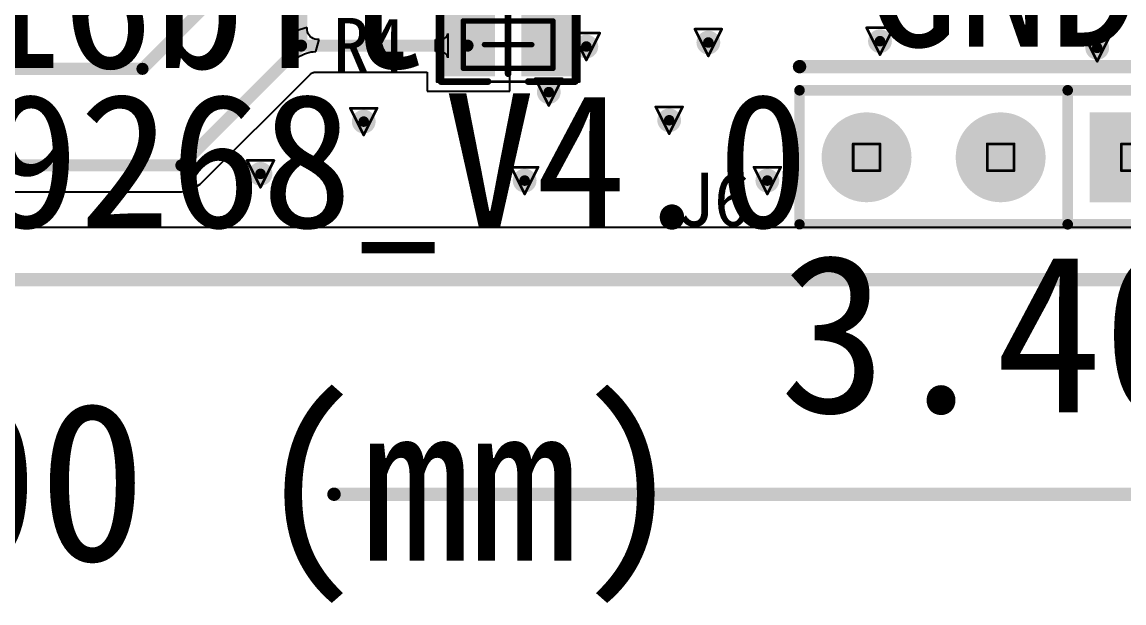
# Model space of a CAD drawing. Extents: x 75 to 173, y 40 to 188.
# Drawn here: x 120.55 to 141.42, y 111.41 to 122.42 of the extents above; entities that cross this region are included whole.
import ezdxf

# ---------------------------------------------------------------- set-up
doc = ezdxf.new("R2010")
doc.units = 0
doc.header["$MEASUREMENT"] = 0
doc.layers.get('0').update_dxf_attribs({"linetype": 'CONTINUOUS'})
for name, color, linetype in [('BottomLayer', 5, 'CONTINUOUS'), ('BOTTOMSOLDER', 6, 'CONTINUOUS'), ('DRILLDRAWING', 1, 'CONTINUOUS'), ('KEEPOUTLAYER', 6, 'CONTINUOUS'), ('MECHANICAL13', 56, 'CONTINUOUS'), ('MECHANICAL15', 56, 'CONTINUOUS'), ('MULTILAYER', 9, 'CONTINUOUS'), ('TopLayer', 1, 'CONTINUOUS'), ('TOPOVERLAY', 2, 'CONTINUOUS'), ('TOPPASTE', 8, 'CONTINUOUS'), ('TOPSOLDER', 216, 'CONTINUOUS'), ('ViaHoleLayer', 16, 'CONTINUOUS')]:
    doc.layers.add(name, color=color, linetype=linetype)

# ---------------------------------------------------------------- blocks, each defined once
blk = doc.blocks.new('R0603_71')
at = {"layer": 'MECHANICAL13', "const_width": 0.1}
for points in [[(-0.850001, -0.450002), (-0.850001, 0.449999)], [(-0.850001, 0.449999), (0.849998, 0.449999)], [(0.849998, -0.450002), (0.849998, 0.449999)], [(-0.850001, -0.450002), (0.849998, -0.450002)]]:
    blk.add_lwpolyline(points, dxfattribs=at)
at = {"layer": 'MECHANICAL13', "const_width": 0.05}
for points in [[(-0.875, 0.449999, 1), (-0.825002, 0.449999, 1)], [(-0.875, 0.449999, 1), (-0.825002, 0.449999, 1)], [(0.825, 0.449999, 1), (0.874997, 0.449999, 1)], [(0.825, 0.449999, 1), (0.874997, 0.449999, 1)], [(-0.875, -0.450002, 1), (-0.825002, -0.450002, 1)], [(-0.875, -0.450002, 1), (-0.825002, -0.450002, 1)], [(0.825, -0.450002, 1), (0.874997, -0.450002, 1)], [(0.825, -0.450002, 1), (0.874997, -0.450002, 1)]]:
    blk.add_lwpolyline(points, format="xyb", close=True, dxfattribs=at)
at = {"layer": 'MECHANICAL15'}
for points, const_width in [([(-1.35, 0.700001), (1.35, 0.700001)], 0.05), ([(-1.35, -0.700001), (-1.35, 0.700001)], 0.05), ([(1.35, -0.700001), (1.35, 0.700001)], 0.05), ([(0, -0.450002), (0, 0.449999)], 0.1), ([(-0.450002, 0), (0.449999, 0)], 0.1), ([(-1.35, -0.700001), (1.35, -0.700001)], 0.05)]:
    blk.add_lwpolyline(points, dxfattribs=dict(at, const_width=const_width))
for points, const_width in [([(-1.362499, 0.700001, 1), (-1.3375, 0.700001, 1)], 0.024999), ([(-1.362499, 0.700001, 1), (-1.3375, 0.700001, 1)], 0.024999), ([(1.3375, 0.700001, 1), (1.362499, 0.700001, 1)], 0.024999), ([(1.3375, 0.700001, 1), (1.362499, 0.700001, 1)], 0.024999), ([(-0.024999, 0.449999, 1), (0.024999, 0.449999, 1)], 0.05), ([(-0.475, 0, 1), (-0.425003, 0, 1)], 0.05), ([(0.425, 0, 1), (0.474998, 0, 1)], 0.05), ([(-0.024999, -0.450002, 1), (0.024999, -0.450002, 1)], 0.05), ([(-1.362499, -0.700001, 1), (-1.3375, -0.700001, 1)], 0.024999), ([(-1.362499, -0.700001, 1), (-1.3375, -0.700001, 1)], 0.024999), ([(1.3375, -0.700001, 1), (1.362499, -0.700001, 1)], 0.024999), ([(1.3375, -0.700001, 1), (1.362499, -0.700001, 1)], 0.024999)]:
    blk.add_lwpolyline(points, format="xyb", close=True, dxfattribs=dict(at, const_width=const_width))
at = {"layer": 'TOPOVERLAY', "const_width": 0.127}
for points in [[(-1.27, -0.700001), (-1.27, 0.700001)], [(-1.27, 0.700001), (-0.381, 0.700001)], [(0.381, 0.700001), (1.27, 0.700001)], [(1.27, -0.700001), (1.27, 0.700001)], [(0, -0.549999), (0, 0.549999)], [(-1.27, -0.700001), (-0.381, -0.700001)], [(0.381, -0.700001), (1.27, -0.700001)]]:
    blk.add_lwpolyline(points, dxfattribs=at)
at = {"layer": 'TOPOVERLAY', "const_width": 0.0635}
for points in [[(-1.30175, 0.700001, 1), (-1.23825, 0.700001, 1)], [(-1.30175, 0.700001, 1), (-1.23825, 0.700001, 1)], [(-0.41275, 0.700001, 1), (-0.34925, 0.700001, 1)], [(0.34925, 0.700001, 1), (0.41275, 0.700001, 1)], [(1.23825, 0.700001, 1), (1.30175, 0.700001, 1)], [(1.23825, 0.700001, 1), (1.30175, 0.700001, 1)], [(-0.03175, 0.549999, 1), (0.03175, 0.549999, 1)], [(-0.03175, -0.549999, 1), (0.03175, -0.549999, 1)], [(-1.30175, -0.700001, 1), (-1.23825, -0.700001, 1)], [(-1.30175, -0.700001, 1), (-1.23825, -0.700001, 1)], [(-0.41275, -0.700001, 1), (-0.34925, -0.700001, 1)], [(0.34925, -0.700001, 1), (0.41275, -0.700001, 1)], [(1.23825, -0.700001, 1), (1.30175, -0.700001, 1)], [(1.23825, -0.700001, 1), (1.30175, -0.700001, 1)]]:
    blk.add_lwpolyline(points, format="xyb", close=True, dxfattribs=at)
at = {"layer": 'TOPPASTE'}
for points in [[(-0.350002, -0.499999), (-0.350002, 0.499999), (-1.15, -0.499999), (-1.15, 0.499999)], [(1.149998, -0.499999), (1.149998, 0.499999), (0.349999, -0.499999), (0.349999, 0.499999)]]:
    blk.add_solid(points, dxfattribs=at)
at = {"layer": 'TOPSOLDER'}
for points in [[(-0.248402, -0.601599), (-0.248402, 0.601599), (-1.2516, -0.601599), (-1.2516, 0.601599)], [(1.251598, -0.601599), (1.251598, 0.601599), (0.248399, -0.601599), (0.248399, 0.601599)]]:
    blk.add_solid(points, dxfattribs=at)
blk = doc.blocks.new('PIN_HDR1X3_2_54___80')
at = {"layer": 'BOTTOMSOLDER', "const_width": 0.851598}
for points in [[(-0.425801, 0, 1), (0.425801, 0, 1)], [(2.114199, 0, 1), (2.965801, 0, 1)]]:
    blk.add_lwpolyline(points, format="xyb", close=True, dxfattribs=at)
at = {"layer": 'BOTTOMSOLDER'}
blk.add_solid([(-3.391598, -0.851598), (-1.688401, -0.851598), (-3.391598, 0.851598), (-1.688401, 0.851598)], dxfattribs=at)
at = {"layer": 'DRILLDRAWING', "const_width": 0.449999}
for points in [[(-2.765001, 0, 1), (-2.314999, 0, 1)], [(-0.225001, 0, 1), (0.225001, 0, 1)], [(2.314999, 0, 1), (2.765001, 0, 1)]]:
    blk.add_lwpolyline(points, format="xyb", close=True, dxfattribs=at)
at = {"layer": 'MULTILAYER', "const_width": 0.749999}
for points in [[(-0.375001, 0, 1), (0.375001, 0, 1)], [(2.164999, 0, 1), (2.915001, 0, 1)]]:
    blk.add_lwpolyline(points, format="xyb", close=True, dxfattribs=at)
at = {"layer": 'MULTILAYER'}
blk.add_solid([(-3.289998, -0.749999), (-1.790001, -0.749999), (-3.289998, 0.749999), (-1.790001, 0.749999)], dxfattribs=at)
at = {"layer": 'TOPOVERLAY'}
for points, const_width in [([(-3.81, 1.27), (-3.81, -1.27)], 0.2), ([(3.81, 1.27), (-3.81, 1.27)], 0.19558), ([(-1.27, 1.27), (-1.27, -1.27)], 0.2), ([(3.81, 1.27), (3.81, -1.27)], 0.19558), ([(3.81, -1.27), (-3.81, -1.27)], 0.2)]:
    blk.add_lwpolyline(points, dxfattribs=dict(at, const_width=const_width))
for points, const_width in [([(-3.86, 1.27, 1), (-3.76, 1.27, 1)], 0.1), ([(-3.858895, 1.27, 1), (-3.761105, 1.27, 1)], 0.09779), ([(-1.32, 1.27, 1), (-1.22, 1.27, 1)], 0.1), ([(3.761105, 1.27, 1), (3.858895, 1.27, 1)], 0.09779), ([(3.761105, 1.27, 1), (3.858895, 1.27, 1)], 0.09779), ([(-3.86, -1.27, 1), (-3.76, -1.27, 1)], 0.1), ([(-3.86, -1.27, 1), (-3.76, -1.27, 1)], 0.1), ([(-1.32, -1.27, 1), (-1.22, -1.27, 1)], 0.1), ([(3.76, -1.27, 1), (3.86, -1.27, 1)], 0.1), ([(3.761105, -1.27, 1), (3.858895, -1.27, 1)], 0.09779)]:
    blk.add_lwpolyline(points, format="xyb", close=True, dxfattribs=dict(at, const_width=const_width))
at = {"layer": 'TOPSOLDER', "const_width": 0.851598}
for points in [[(-0.425801, 0, 1), (0.425801, 0, 1)], [(2.114199, 0, 1), (2.965801, 0, 1)]]:
    blk.add_lwpolyline(points, format="xyb", close=True, dxfattribs=at)
at = {"layer": 'TOPSOLDER'}
blk.add_solid([(-3.391598, -0.851598), (-1.688401, -0.851598), (-3.391598, 0.851598), (-1.688401, 0.851598)], dxfattribs=at)

msp = doc.modelspace()

# ---------------------------------------------------------------- linework, layer by layer
at = {"layer": 'BottomLayer'}
msp.add_line((143.37302, 118.52782), (110.58929, 118.52782), dxfattribs=at)
at = {"layer": 'BottomLayer', "const_width": 0.225}
for points in [[(131.12316, 121.95682, 1), (131.34815, 121.95682, 1)], [(133.43456, 122.03302, 1), (133.65955, 122.03302, 1)], [(136.68576, 122.05842, 1), (136.91075, 122.05842, 1)], [(140.80056, 121.93142, 1), (141.02555, 121.93142, 1)], [(130.41196, 121.09322, 1), (130.63695, 121.09322, 1)], [(126.90676, 120.53442, 1), (127.13175, 120.53442, 1)], [(132.69268, 120.55982, 1), (132.91768, 120.55982, 1)], [(124.95096, 119.54382, 1), (125.17595, 119.54382, 1)], [(129.95476, 119.41682, 1), (130.17975, 119.41682, 1)], [(134.55216, 119.41682, 1), (134.77715, 119.41682, 1)]]:
    msp.add_lwpolyline(points, format="xyb", close=True, dxfattribs=at)
at = {"layer": 'DRILLDRAWING', "const_width": 0.0508}
for points in [[(136.54426, 122.31242), (137.05226, 122.31242)], [(136.54426, 122.31242), (136.79826, 121.80442)], [(136.79826, 121.80442), (137.05226, 122.31242)], [(130.98166, 122.21082), (131.48966, 122.21082)], [(130.98166, 122.21082), (131.23566, 121.70282)], [(131.23566, 121.70282), (131.48966, 122.21082)], [(133.29306, 122.28702), (133.80106, 122.28702)], [(133.29306, 122.28702), (133.54706, 121.77902)], [(133.54706, 121.77902), (133.80106, 122.28702)], [(140.65906, 122.18542), (141.16706, 122.18542)], [(140.65906, 122.18542), (140.91306, 121.67742)], [(140.91306, 121.67742), (141.16706, 122.18542)], [(130.27046, 121.34722), (130.77846, 121.34722)], [(130.27046, 121.34722), (130.52446, 120.83922)], [(130.52446, 120.83922), (130.77846, 121.34722)], [(126.76526, 120.78842), (127.27326, 120.78842)], [(126.76526, 120.78842), (127.01926, 120.28042)], [(127.01926, 120.28042), (127.27326, 120.78842)], [(132.55118, 120.81382), (133.05918, 120.81382)], [(132.55118, 120.81382), (132.80518, 120.30582)], [(132.80518, 120.30582), (133.05918, 120.81382)], [(136.29026, 120.11202), (136.79826, 120.11202)], [(136.29026, 119.60402), (136.29026, 120.11202)], [(136.79826, 119.60402), (136.79826, 120.11202)], [(138.83026, 120.11202), (139.33826, 120.11202)], [(138.83026, 119.60402), (138.83026, 120.11202)], [(139.33826, 119.60402), (139.33826, 120.11202)], [(141.37026, 120.11202), (141.87826, 120.11202)], [(141.37026, 119.60402), (141.37026, 120.11202)], [(124.80946, 119.79782), (125.31746, 119.79782)], [(124.80946, 119.79782), (125.06346, 119.28982)], [(125.06346, 119.28982), (125.31746, 119.79782)], [(129.81326, 119.67082), (130.32126, 119.67082)], [(129.81326, 119.67082), (130.06726, 119.16282)], [(130.06726, 119.16282), (130.32126, 119.67082)], [(134.41066, 119.67082), (134.91866, 119.67082)], [(134.41066, 119.67082), (134.66466, 119.16282)], [(134.66466, 119.16282), (134.91866, 119.67082)], [(136.29026, 119.60402), (136.79826, 119.60402)], [(138.83026, 119.60402), (139.33826, 119.60402)], [(141.37026, 119.60402), (141.87826, 119.60402)]]:
    msp.add_lwpolyline(points, dxfattribs=at)
at = {"layer": 'DRILLDRAWING', "const_width": 0.0254}
for points in [[(136.53156, 122.31242, 1), (136.55696, 122.31242, 1)], [(136.53156, 122.31242, 1), (136.55696, 122.31242, 1)], [(137.03956, 122.31242, 1), (137.06496, 122.31242, 1)], [(137.03956, 122.31242, 1), (137.06496, 122.31242, 1)], [(130.96896, 122.21082, 1), (130.99436, 122.21082, 1)], [(130.96896, 122.21082, 1), (130.99436, 122.21082, 1)], [(131.47696, 122.21082, 1), (131.50236, 122.21082, 1)], [(131.47696, 122.21082, 1), (131.50236, 122.21082, 1)], [(133.28036, 122.28702, 1), (133.30576, 122.28702, 1)], [(133.28036, 122.28702, 1), (133.30576, 122.28702, 1)], [(133.78836, 122.28702, 1), (133.81376, 122.28702, 1)], [(133.78836, 122.28702, 1), (133.81376, 122.28702, 1)], [(140.64636, 122.18542, 1), (140.67176, 122.18542, 1)], [(140.64636, 122.18542, 1), (140.67176, 122.18542, 1)], [(141.15436, 122.18542, 1), (141.17976, 122.18542, 1)], [(141.15436, 122.18542, 1), (141.17976, 122.18542, 1)], [(131.22296, 121.70282, 1), (131.24836, 121.70282, 1)], [(131.22296, 121.70282, 1), (131.24836, 121.70282, 1)], [(133.53436, 121.77902, 1), (133.55976, 121.77902, 1)], [(133.53436, 121.77902, 1), (133.55976, 121.77902, 1)], [(136.78556, 121.80442, 1), (136.81096, 121.80442, 1)], [(136.78556, 121.80442, 1), (136.81096, 121.80442, 1)], [(140.90036, 121.67742, 1), (140.92576, 121.67742, 1)], [(140.90036, 121.67742, 1), (140.92576, 121.67742, 1)], [(130.25776, 121.34722, 1), (130.28316, 121.34722, 1)], [(130.25776, 121.34722, 1), (130.28316, 121.34722, 1)], [(130.76576, 121.34722, 1), (130.79116, 121.34722, 1)], [(130.76576, 121.34722, 1), (130.79116, 121.34722, 1)], [(130.51176, 120.83922, 1), (130.53716, 120.83922, 1)], [(130.51176, 120.83922, 1), (130.53716, 120.83922, 1)], [(126.75256, 120.78842, 1), (126.77796, 120.78842, 1)], [(126.75256, 120.78842, 1), (126.77796, 120.78842, 1)], [(127.26056, 120.78842, 1), (127.28596, 120.78842, 1)], [(127.26056, 120.78842, 1), (127.28596, 120.78842, 1)], [(132.53848, 120.81382, 1), (132.56388, 120.81382, 1)], [(132.53848, 120.81382, 1), (132.56388, 120.81382, 1)], [(133.04648, 120.81382, 1), (133.07188, 120.81382, 1)], [(133.04648, 120.81382, 1), (133.07188, 120.81382, 1)], [(127.00656, 120.28042, 1), (127.03196, 120.28042, 1)], [(127.00656, 120.28042, 1), (127.03196, 120.28042, 1)], [(132.79248, 120.30582, 1), (132.81788, 120.30582, 1)], [(132.79248, 120.30582, 1), (132.81788, 120.30582, 1)], [(136.27756, 120.11202, 1), (136.30296, 120.11202, 1)], [(136.27756, 120.11202, 1), (136.30296, 120.11202, 1)], [(136.78556, 120.11202, 1), (136.81096, 120.11202, 1)], [(136.78556, 120.11202, 1), (136.81096, 120.11202, 1)], [(138.81756, 120.11202, 1), (138.84296, 120.11202, 1)], [(138.81756, 120.11202, 1), (138.84296, 120.11202, 1)], [(139.32556, 120.11202, 1), (139.35096, 120.11202, 1)], [(139.32556, 120.11202, 1), (139.35096, 120.11202, 1)], [(141.35756, 120.11202, 1), (141.38296, 120.11202, 1)], [(141.35756, 120.11202, 1), (141.38296, 120.11202, 1)], [(124.79676, 119.79782, 1), (124.82216, 119.79782, 1)], [(124.79676, 119.79782, 1), (124.82216, 119.79782, 1)], [(125.30476, 119.79782, 1), (125.33016, 119.79782, 1)], [(125.30476, 119.79782, 1), (125.33016, 119.79782, 1)], [(129.80056, 119.67082, 1), (129.82596, 119.67082, 1)], [(129.80056, 119.67082, 1), (129.82596, 119.67082, 1)], [(130.30856, 119.67082, 1), (130.33396, 119.67082, 1)], [(130.30856, 119.67082, 1), (130.33396, 119.67082, 1)], [(134.39796, 119.67082, 1), (134.42336, 119.67082, 1)], [(134.39796, 119.67082, 1), (134.42336, 119.67082, 1)], [(134.90596, 119.67082, 1), (134.93136, 119.67082, 1)], [(134.90596, 119.67082, 1), (134.93136, 119.67082, 1)], [(136.27756, 119.60402, 1), (136.30296, 119.60402, 1)], [(136.27756, 119.60402, 1), (136.30296, 119.60402, 1)], [(136.78556, 119.60402, 1), (136.81096, 119.60402, 1)], [(136.78556, 119.60402, 1), (136.81096, 119.60402, 1)], [(138.81756, 119.60402, 1), (138.84296, 119.60402, 1)], [(138.81756, 119.60402, 1), (138.84296, 119.60402, 1)], [(139.32556, 119.60402, 1), (139.35096, 119.60402, 1)], [(139.32556, 119.60402, 1), (139.35096, 119.60402, 1)], [(141.35756, 119.60402, 1), (141.38296, 119.60402, 1)], [(141.35756, 119.60402, 1), (141.38296, 119.60402, 1)], [(125.05076, 119.28982, 1), (125.07616, 119.28982, 1)], [(125.05076, 119.28982, 1), (125.07616, 119.28982, 1)], [(130.05456, 119.16282, 1), (130.07996, 119.16282, 1)], [(130.05456, 119.16282, 1), (130.07996, 119.16282, 1)], [(134.65196, 119.16282, 1), (134.67736, 119.16282, 1)], [(134.65196, 119.16282, 1), (134.67736, 119.16282, 1)]]:
    msp.add_lwpolyline(points, format="xyb", close=True, dxfattribs=at)
at = {"layer": 'KEEPOUTLAYER', "const_width": 0.254}
msp.add_lwpolyline([(84.70286, 117.53722), (150.20287, 117.53723)], dxfattribs=at)
at = {"layer": 'MULTILAYER', "const_width": 0.225}
for points in [[(131.12316, 121.95682, 1), (131.34815, 121.95682, 1)], [(133.43456, 122.03302, 1), (133.65955, 122.03302, 1)], [(136.68576, 122.05842, 1), (136.91075, 122.05842, 1)], [(140.80056, 121.93142, 1), (141.02555, 121.93142, 1)], [(130.41196, 121.09322, 1), (130.63695, 121.09322, 1)], [(126.90676, 120.53442, 1), (127.13175, 120.53442, 1)], [(132.69268, 120.55982, 1), (132.91768, 120.55982, 1)], [(124.95096, 119.54382, 1), (125.17595, 119.54382, 1)], [(129.95476, 119.41682, 1), (130.17975, 119.41682, 1)], [(134.55216, 119.41682, 1), (134.77715, 119.41682, 1)]]:
    msp.add_lwpolyline(points, format="xyb", close=True, dxfattribs=at)
at = {"layer": 'TopLayer'}
for p, q in [((129.78526, 121.11213), (129.78526, 122.78218)), ((125.7046, 122.11903), (125.69329, 122.07799)), ((125.71268, 122.1614), (125.7046, 122.11903)), ((125.71754, 122.20511), (125.71268, 122.1614)), ((125.71915, 122.25016), (125.71754, 122.20511)), ((125.94775, 122.31712), (125.71915, 122.25016)), ((125.95004, 122.27368), (125.94775, 122.31712)), ((125.9569, 122.23482), (125.95004, 122.27368)), ((125.96833, 122.20053), (125.9569, 122.23482)), ((125.98433, 122.17081), (125.96833, 122.20053)), ((126.0049, 122.14567), (125.98433, 122.17081)), ((126.03005, 122.12509), (126.0049, 122.14567)), ((126.05977, 122.10909), (126.03005, 122.12509)), ((126.09406, 122.09766), (126.05977, 122.10909)), ((128.52696, 122.10681), (128.55244, 122.11709)), ((128.55244, 122.11709), (128.57329, 122.12967)), ((128.57329, 122.12967), (128.58951, 122.14452)), ((128.58951, 122.14452), (128.60109, 122.16167)), ((128.60109, 122.16167), (128.60804, 122.1811)), ((128.60804, 122.1811), (128.61035, 122.20282)), ((128.61035, 122.20282), (128.61035, 121.74562)), ((125.6157, 121.92725), (125.58822, 121.89292)), ((125.63995, 121.96293), (125.6157, 121.92725)), ((125.66096, 121.99995), (125.63995, 121.96293)), ((125.67874, 122.0383), (125.66096, 121.99995)), ((125.69329, 122.07799), (125.67874, 122.0383)), ((126.13292, 122.0908), (126.09406, 122.09766)), ((126.1094, 121.85992), (126.17635, 122.08852)), ((126.17635, 122.08852), (126.13292, 122.0908)), ((128.37871, 122.08852), (128.42272, 122.08966)), ((128.37871, 121.85992), (128.37871, 122.08852)), ((128.42272, 122.08966), (128.4621, 122.09309)), ((128.4621, 122.09309), (128.49685, 122.0988)), ((128.49685, 122.0988), (128.52696, 122.10681)), ((125.58822, 121.89292), (125.55751, 121.85992)), ((125.55751, 121.85992), (125.71915, 121.69827)), ((125.71915, 121.69827), (125.75215, 121.72899)), ((125.75215, 121.72899), (125.78649, 121.75647)), ((125.78649, 121.75647), (125.82216, 121.78071)), ((125.82216, 121.78071), (125.85918, 121.80173)), ((125.85918, 121.80173), (125.89754, 121.81951)), ((125.89754, 121.81951), (125.93723, 121.83406)), ((125.93723, 121.83406), (125.97826, 121.84537)), ((125.97826, 121.84537), (126.02063, 121.85345)), ((126.02063, 121.85345), (126.06435, 121.8583)), ((126.06435, 121.8583), (126.1094, 121.85992)), ((128.42272, 121.85877), (128.37871, 121.85992)), ((128.4621, 121.85535), (128.42272, 121.85877)), ((128.49685, 121.84963), (128.4621, 121.85535)), ((128.52696, 121.84163), (128.49685, 121.84963)), ((128.55244, 121.83134), (128.52696, 121.84163)), ((128.57329, 121.81877), (128.55244, 121.83134)), ((128.58951, 121.80391), (128.57329, 121.81877)), ((128.60109, 121.78677), (128.58951, 121.80391)), ((128.60804, 121.76733), (128.60109, 121.78677)), ((128.61035, 121.74562), (128.60804, 121.76733)), ((123.92195, 119.34853), (126.01605, 121.44264)), ((126.01605, 121.44264), (126.01737, 121.44369)), ((126.01737, 121.44369), (126.02756, 121.45062)), ((126.02756, 121.45062), (126.03707, 121.45602)), ((126.03707, 121.45602), (126.04631, 121.4603)), ((126.04631, 121.4603), (126.0559, 121.46381)), ((126.0559, 121.46381), (126.06642, 121.46671)), ((126.06642, 121.46671), (126.07853, 121.46902)), ((126.07853, 121.46902), (126.08024, 121.46921)), ((126.08024, 121.46921), (128.22326, 121.46921)), ((128.22326, 121.46921), (128.22326, 121.11213)), ((128.22326, 121.11213), (129.78526, 121.11213)), ((109.29012, 119.20062), (123.56486, 119.20062)), ((123.56486, 119.20062), (123.75811, 119.23906)), ((123.75811, 119.23906), (123.92195, 119.34853)), ((143.37302, 118.52782), (110.58929, 118.52782))]:
    msp.add_line(p, q, dxfattribs=at)
at = {"layer": 'TopLayer', "const_width": 0.2286}
for points in [[(125.83345, 121.97422), (125.83345, 140.17382)], [(122.82826, 121.53442), (124.95702, 123.66318)], [(123.56486, 119.70562), (125.83345, 121.97422)], [(125.83345, 121.97422), (128.98534, 121.97422)], [(99.42285, 121.53442), (122.82826, 121.53442)], [(99.42285, 119.70562), (123.56486, 119.70562)]]:
    msp.add_lwpolyline(points, dxfattribs=at)
at = {"layer": 'TopLayer'}
for points, const_width in [([(131.12316, 121.95682, 1), (131.34815, 121.95682, 1)], 0.225), ([(133.43456, 122.03302, 1), (133.65955, 122.03302, 1)], 0.225), ([(136.68576, 122.05842, 1), (136.91075, 122.05842, 1)], 0.225), ([(140.80056, 121.93142, 1), (141.02555, 121.93142, 1)], 0.225), ([(125.7763, 121.97422, 1), (125.8906, 121.97422, 1)], 0.1143), ([(125.7763, 121.97422, 1), (125.8906, 121.97422, 1)], 0.1143), ([(125.7763, 121.97422, 1), (125.8906, 121.97422, 1)], 0.1143), ([(128.92819, 121.97422, 1), (129.04249, 121.97422, 1)], 0.1143), ([(122.77111, 121.53442, 1), (122.88541, 121.53442, 1)], 0.1143), ([(122.77111, 121.53442, 1), (122.88541, 121.53442, 1)], 0.1143), ([(130.41196, 121.09322, 1), (130.63695, 121.09322, 1)], 0.225), ([(126.90676, 120.53442, 1), (127.13175, 120.53442, 1)], 0.225), ([(132.69268, 120.55982, 1), (132.91768, 120.55982, 1)], 0.225), ([(123.50771, 119.70562, 1), (123.62201, 119.70562, 1)], 0.1143), ([(123.50771, 119.70562, 1), (123.62201, 119.70562, 1)], 0.1143), ([(124.95096, 119.54382, 1), (125.17595, 119.54382, 1)], 0.225), ([(129.95476, 119.41682, 1), (130.17975, 119.41682, 1)], 0.225), ([(134.55216, 119.41682, 1), (134.77715, 119.41682, 1)], 0.225)]:
    msp.add_lwpolyline(points, format="xyb", close=True, dxfattribs=dict(at, const_width=const_width))
at = {"layer": 'TOPOVERLAY', "const_width": 0.254}
for points in [[(135.27426, 121.57582), (142.86886, 121.57582)], [(126.45602, 113.47322), (154.70287, 113.47322)]]:
    msp.add_lwpolyline(points, dxfattribs=at)
at = {"layer": 'TOPOVERLAY', "const_width": 0.127}
for points in [[(135.21076, 121.57582, 1), (135.33776, 121.57582, 1)], [(126.39252, 113.47322, 1), (126.51952, 113.47322, 1)]]:
    msp.add_lwpolyline(points, format="xyb", close=True, dxfattribs=at)
at = {"layer": 'ViaHoleLayer', "const_width": 0.1}
for points in [[(133.49706, 122.03302, 1), (133.59706, 122.03302, 1)], [(136.74826, 122.05842, 1), (136.84826, 122.05842, 1)], [(131.18566, 121.95682, 1), (131.28566, 121.95682, 1)], [(140.86306, 121.93142, 1), (140.96306, 121.93142, 1)], [(130.47446, 121.09322, 1), (130.57446, 121.09322, 1)], [(132.75518, 120.55982, 1), (132.85518, 120.55982, 1)], [(126.96926, 120.53442, 1), (127.06926, 120.53442, 1)], [(125.01346, 119.54382, 1), (125.11346, 119.54382, 1)], [(130.01726, 119.41682, 1), (130.11726, 119.41682, 1)], [(134.61466, 119.41682, 1), (134.71466, 119.41682, 1)]]:
    msp.add_lwpolyline(points, format="xyb", close=True, dxfattribs=at)

# ---------------------------------------------------------------- block references
msp.add_blockref('R0603_71', (129.75426, 121.99313))
at = {"rotation": 180}
msp.add_blockref('PIN_HDR1X3_2_54___80', (139.08426, 119.85802), dxfattribs=at)

# ---------------------------------------------------------------- texts
at = {"layer": 'TOPOVERLAY'}
for s, height, p in [('分辨率：16bit', 2.54, (106.36906, 121.55042)), ('GND', 2.54, (136.54426, 121.95682)), ('R4', 1.016, (126.43506, 121.48362)), ('ADC_AD9268_V4.0', 2.54, (109.53065, 118.52782)), ('J6', 1.016, (132.96286, 118.55322)), ('3.40 (mm)', 2.999999, (134.89326, 115.02262)), ('70.00 (mm)', 2.999999, (112.69571, 112.21282))]:
    msp.add_text(s, height=height, dxfattribs=at).set_placement(p)

doc.saveas('drawing.dxf')
